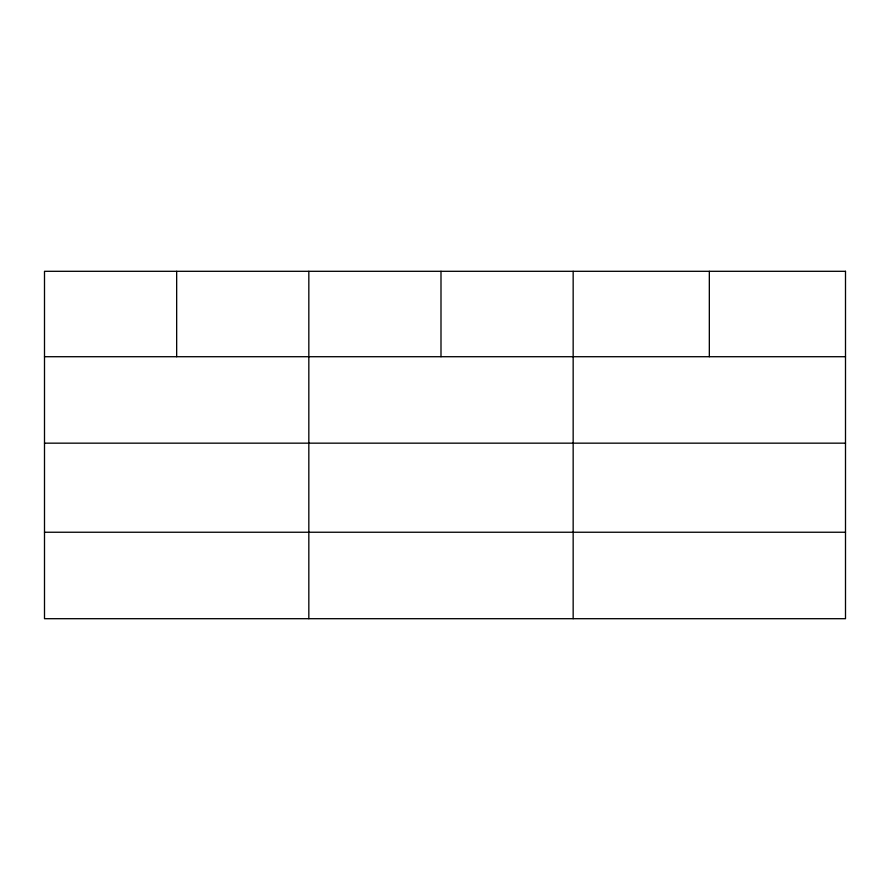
<?xml version="1.0" encoding="UTF-8"?>
<svg xmlns="http://www.w3.org/2000/svg" width="890" height="890" viewBox="0 0 890 890"><rect width="100%" height="100%" fill="white"/><g stroke="black" fill="none" stroke-linecap="round" stroke-linejoin="round"><path stroke-width="1.33" d="M44.5 356.712L845.5 356.712M44.5 443.164L845.5 443.164M44.5 532.242L845.5 532.242M709.33 271.305L709.33 356.712M573.16 271.305L573.16 618.695M440.995 271.305L440.995 356.712M308.83 271.305L308.83 618.695M176.665 271.305L176.665 356.712M845.5 271.305L44.5 271.305L44.5 618.695L845.5 618.695L845.5 271.305"/></g></svg>
